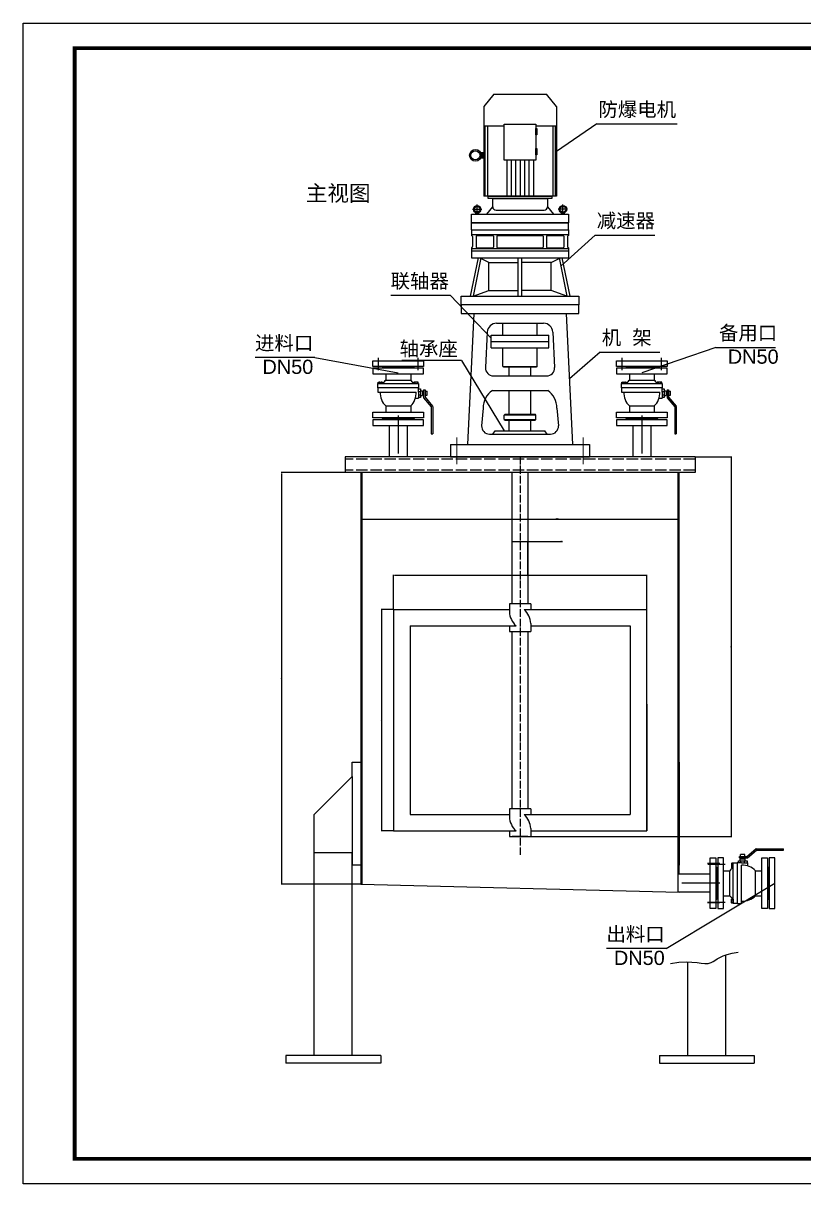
# Model space of a CAD drawing. Header units: millimetres. Extents: x 3187 to 8372, y 1217 to 4883.
# Drawn here: x 3187 to 5654, y 1217 to 4883 of the extents above; entities that cross this region are included whole.
import ezdxf

# ---------------------------------------------------------------- set-up
doc = ezdxf.new("R2010")
doc.units = ezdxf.units.MM
for name, pattern in [('ACAD_ISO02W100', [15, 12, -3]), ('ACAD_ISO04W100', [30, 24, -3, 0, -3]), ('ZXX-L', [3.28, 2.5, -0.3, 0.18, -0.3])]:
    doc.linetypes.add(name, pattern=pattern)
doc.layers.add('E 长中心线', color=3, linetype='ZXX-L', lineweight=18)
for name, color, linetype in [('中心线', 1, 'ACAD_ISO04W100'), ('标注', 6, 'Continuous'), ('注释', 3, 'Continuous'), ('虚线', 7, 'ACAD_ISO02W100'), ('轴线', 1, 'ACAD_ISO04W100')]:
    doc.layers.add(name, color=color, linetype=linetype)
doc.styles.get("Standard").update_dxf_attribs({"font": 'arial.ttf'})
doc.dimstyles.new('ISO-25', dxfattribs={"dimtxt": 2.5, "dimasz": 2.5, "dimexe": 1.25, "dimexo": 0.625, "dimtad": 1, "dimtxsty": 'Standard', "dimcen": 2.5, "dimadec": 0, "dimazin": 0, "dimtfac": 1, "dimtmove": 0, "dimatfit": 3, "dimfxl": 0, "dimarcsym": 0})

# ---------------------------------------------------------------- blocks, each defined once
blk = doc.blocks.new('*D13')
at = {"layer": 'Defpoints', "color": 0, "transparency": 16777216}
for p in [(4781.8, 3245.9), (4731.8, 3135.7), (4781.8, 3138.5)]:
    blk.add_point(p, dxfattribs=at)
at = {"layer": '标注', "color": 0, "lineweight": -2, "transparency": 16777216}
for p, q in [((4731.8, 3136.3), (4731.8, 3247.1)), ((4734.3, 3245.9), (4779.3, 3245.9)), ((4781.8, 3139.1), (4781.8, 3247.1)), ((4781.8, 3245.9), (4891.2, 3245.9))]:
    blk.add_line(p, q, dxfattribs=at)
at = {"layer": '标注', "color": 0, "transparency": 16777216}
for points in [[(4734.3, 3246.3), (4734.3, 3245.5), (4731.8, 3245.9)], [(4779.3, 3246.3), (4779.3, 3245.5), (4781.8, 3245.9)]]:
    blk.add_solid(points, dxfattribs=at)
at = {"layer": '标注', "color": 0, "transparency": 16777216, "insert": (4887.4, 3247.9), "char_height": 2.5, "attachment_point": 5}
blk.add_mtext('%%C50', dxfattribs=at)
blk = doc.blocks.new('*D14')
at = {"layer": 'Defpoints', "color": 0, "transparency": 16777216}
for p in [(5256.8, 3316.7), (4256.8, 3207), (5256.8, 3213)]:
    blk.add_point(p, dxfattribs=at)
at = {"layer": '标注', "color": 0, "lineweight": -2, "transparency": 16777216}
for p, q in [((4256.8, 3207.7), (4256.8, 3318)), ((4259.3, 3316.7), (5254.3, 3316.7)), ((5256.8, 3213.6), (5256.8, 3318))]:
    blk.add_line(p, q, dxfattribs=at)
at = {"layer": '标注', "color": 0, "transparency": 16777216}
for points in [[(4259.3, 3317.1), (4259.3, 3316.3), (4256.8, 3316.7)], [(5254.3, 3317.1), (5254.3, 3316.3), (5256.8, 3316.7)]]:
    blk.add_solid(points, dxfattribs=at)
at = {"layer": '标注', "color": 0, "transparency": 16777216, "insert": (4872.4, 3318.7), "char_height": 2.5, "attachment_point": 5}
blk.add_mtext('%%C1000', dxfattribs=at)
blk = doc.blocks.new('*D15')
at = {"layer": 'Defpoints', "color": 0, "transparency": 16777216}
for p in [(5309.8, 3513.6), (4781.8, 2313.6), (5424.5, 2313.6)]:
    blk.add_point(p, dxfattribs=at)
at = {"layer": '标注', "color": 0, "lineweight": -2, "transparency": 16777216}
for p, q in [((5310.4, 3513.6), (5425.7, 3513.6)), ((5424.5, 3511.1), (5424.5, 2316.1)), ((4782.4, 2313.6), (5425.7, 2313.6))]:
    blk.add_line(p, q, dxfattribs=at)
at = {"layer": '标注', "color": 0, "transparency": 16777216}
for points in [[(5424, 3511.1), (5424.9, 3511.1), (5424.5, 3513.6)], [(5424, 2316.1), (5424.9, 2316.1), (5424.5, 2313.6)]]:
    blk.add_solid(points, dxfattribs=at)
at = {"layer": '标注', "color": 0, "transparency": 16777216, "insert": (5422.6, 2913.6), "char_height": 2.5, "attachment_point": 5, "rotation": 90}
blk.add_mtext('1200', dxfattribs=at)
blk = doc.blocks.new('110')
for p, q in [((1360484.2, 699181.6), (1360452.6, 699142.1)), ((1360682.1, 699142.1), (1360650.5, 699181.6)), ((1360452.6, 699142.1), (1360452.6, 698859.1)), ((1360682.1, 699142.1), (1360682.1, 698859.1)), ((1360452.6, 699081.1), (1360516.9, 699081.1)), ((1360456, 699081.1), (1360456, 698859.1)), ((1360464.2, 699081.1), (1360464.2, 698859.1)), ((1360617.7, 699081.1), (1360682.1, 699081.1)), ((1360670.5, 699081.1), (1360670.5, 698859.1)), ((1360678.7, 699081.1), (1360678.7, 698859.1)), ((1360448.3, 698979.3), (1360448.3, 698997)), ((1360525.1, 698972.8), (1360525.1, 698859.1)), ((1360539.2, 698972.8), (1360539.2, 698859.1)), ((1360553.3, 698972.8), (1360553.3, 698859.1)), ((1360567.3, 698972.8), (1360567.3, 698859.1)), ((1360581.4, 698972.8), (1360581.4, 698859.1)), ((1360595.5, 698972.8), (1360595.5, 698859.1)), ((1360609.5, 698972.8), (1360609.5, 698859.1)), ((1360682.1, 698859.1), (1360452.6, 698859.1)), ((1360480.8, 698852.1), (1360480.8, 698825.7)), ((1360653.7, 698852.1), (1360653.7, 698825.7)), ((1360480.8, 698825.7), (1360461.8, 698801.9)), ((1360653.7, 698825.7), (1360672.7, 698801.9))]:
    blk.add_line(p, q)
at = {"linetype": 'Continuous', "lineweight": -3}
for p, q in [((1360484.2, 699181.6), (1360650.5, 699181.6)), ((1360480.8, 698852.1), (1360653.7, 698852.1)), ((1360413.9, 698686.1), (1360720.6, 698686.1))]:
    blk.add_line(p, q, dxfattribs=at)
at = {"color": 0}
for p, q in [((1360431.8, 698801.9), (1360431.8, 698833.2)), ((1360702.8, 698801.9), (1360702.8, 698833.2)), ((1360417.2, 698817.8), (1360446.3, 698817.8)), ((1360427.4, 698801.9), (1360427.4, 698804.2)), ((1360427.4, 698803.6), (1360436.2, 698803.6)), ((1360427.4, 698801.9), (1360436.2, 698801.9)), ((1360436.2, 698801.9), (1360436.2, 698804.2)), ((1360491.4, 698815.1), (1360643.2, 698815.1)), ((1360717.4, 698817.8), (1360688.3, 698817.8)), ((1360698.4, 698801.9), (1360698.4, 698804.2)), ((1360707.2, 698803.6), (1360698.4, 698803.6)), ((1360707.2, 698801.9), (1360698.4, 698801.9)), ((1360707.2, 698801.9), (1360707.2, 698804.2)), ((1360413.9, 698752.6), (1360413.9, 698774.5)), ((1360413.9, 698774.5), (1360720.6, 698774.5)), ((1360413.9, 698752.6), (1360413.9, 698734.5)), ((1360413.9, 698752.6), (1360720.6, 698752.6)), ((1360720.6, 698752.6), (1360720.6, 698774.5)), ((1360720.6, 698752.6), (1360720.6, 698734.5)), ((1360413.9, 698737.6), (1360720.6, 698737.6)), ((1360413.9, 698734.5), (1360414.2, 698734.5)), ((1360417.5, 698731.2), (1360417.5, 698699.6)), ((1360428.5, 698732.3), (1360428.5, 698698.5)), ((1360430.7, 698734.5), (1360481, 698734.5)), ((1360483.2, 698732.3), (1360483.2, 698698.5)), ((1360494.2, 698732.3), (1360494.2, 698698.5)), ((1360496.4, 698734.5), (1360638.2, 698734.5)), ((1360640.4, 698732.3), (1360640.4, 698698.5)), ((1360651.3, 698732.3), (1360651.3, 698698.5)), ((1360653.5, 698734.5), (1360703.9, 698734.5)), ((1360706.1, 698732.3), (1360706.1, 698698.5)), ((1360717, 698731.2), (1360717, 698699.6)), ((1360720.3, 698734.5), (1360720.6, 698734.5)), ((1360413.9, 698696.4), (1360414.2, 698696.4)), ((1360413.9, 698696.4), (1360413.9, 698686.1)), ((1360413.9, 698693.8), (1360720.6, 698693.8)), ((1360413.9, 698686.1), (1360413.9, 698664.2)), ((1360413.9, 698686.1), (1360720.6, 698686.1)), ((1360430.7, 698696.4), (1360481, 698696.4)), ((1360496.4, 698696.4), (1360638.2, 698696.4)), ((1360653.5, 698696.4), (1360703.9, 698696.4)), ((1360720.3, 698696.4), (1360720.6, 698696.4)), ((1360720.6, 698696.4), (1360720.6, 698686.1)), ((1360720.6, 698686.1), (1360720.6, 698664.2)), ((1360434.9, 698664.2), (1360410.2, 698543.7)), ((1360413.9, 698664.2), (1360720.6, 698664.2)), ((1360443.8, 698664.2), (1360419.1, 698543.7)), ((1360468.7, 698649.7), (1360443.4, 698662.5)), ((1360468.7, 698560.9), (1360468.7, 698649.7)), ((1360468.7, 698649.7), (1360561.8, 698649.7)), ((1360561.8, 698543.7), (1360561.8, 698664.2)), ((1360572.8, 698543.7), (1360572.8, 698664.2)), ((1360665.9, 698649.7), (1360572.8, 698649.7)), ((1360665.9, 698649.7), (1360691.1, 698662.5)), ((1360665.9, 698560.9), (1360665.9, 698649.7)), ((1360690.8, 698664.2), (1360715.4, 698543.7)), ((1360699.7, 698664.2), (1360724.4, 698543.7)), ((1360419.1, 698543.7), (1360468.7, 698560.9)), ((1360468.7, 698560.9), (1360561.8, 698560.9)), ((1360665.9, 698560.9), (1360572.8, 698560.9)), ((1360715.4, 698543.7), (1360665.9, 698560.9)), ((1360421.4, 698488.9), (1360401.4, 698074.3)), ((1360713.2, 698488.9), (1360733.2, 698074.3)), ((1360463.8, 698429.8), (1360458.1, 698317.5)), ((1360492.9, 698457.6), (1360641.7, 698457.6)), ((1360513.4, 698420.1), (1360513.4, 698457.6)), ((1360621.2, 698420.1), (1360621.2, 698457.6)), ((1360670.7, 698429.8), (1360676.4, 698317.5)), ((1360476, 698420.1), (1360658.5, 698420.1)), ((1360476, 698400.2), (1360476, 698420.1)), ((1360476, 698380.3), (1360476, 698400.2)), ((1360476, 698400.2), (1360658.5, 698400.2)), ((1360658.5, 698400.2), (1360658.5, 698420.1)), ((1360658.5, 698380.3), (1360658.5, 698400.2)), ((1360476, 698380.3), (1360658.5, 698380.3)), ((1360513.4, 698321.3), (1360513.4, 698380.3)), ((1360513.4, 698321.3), (1360513.4, 698367.3)), ((1360621.2, 698321.3), (1360621.2, 698380.3)), ((1360621.2, 698321.3), (1360621.2, 698367.3)), ((1360513.4, 698321.3), (1360515, 698319.7)), ((1360513.4, 698321.3), (1360621.2, 698321.3)), ((1360515, 698319.7), (1360619.5, 698319.7)), ((1360515, 698319.7), (1360619.5, 698319.7)), ((1360533.3, 698291.5), (1360533.3, 698319.7)), ((1360601.3, 698291.5), (1360601.3, 698319.7)), ((1360621.2, 698321.3), (1360619.5, 698319.7)), ((1360483, 698291.5), (1360651.6, 698291.5)), ((1360479.9, 698245.5), (1360654.7, 698245.5)), ((1360533.3, 698170.1), (1360533.3, 698245.5)), ((1360601.3, 698170.1), (1360601.3, 698245.5)), ((1360450.8, 698189.7), (1360445.9, 698133.5)), ((1360517.5, 698167.6), (1360520, 698170.1)), ((1360517.5, 698153.5), (1360517.5, 698167.6)), ((1360617.1, 698167.6), (1360517.5, 698167.6)), ((1360520, 698170.1), (1360614.6, 698170.1)), ((1360617.1, 698167.6), (1360614.6, 698170.1)), ((1360617.1, 698153.5), (1360617.1, 698167.6)), ((1360683.7, 698189.7), (1360688.7, 698133.5)), ((1360517.5, 698153.5), (1360520, 698151)), ((1360517.5, 698153.5), (1360617.1, 698153.5)), ((1360520, 698151), (1360614.6, 698151)), ((1360533.3, 698117.7), (1360533.3, 698151)), ((1360601.3, 698117.7), (1360601.3, 698151)), ((1360617.1, 698153.5), (1360614.6, 698151)), ((1360470.7, 698107.6), (1360663.8, 698107.6)), ((1360481.6, 698107.6), (1360488.5, 698117.7)), ((1360488.5, 698117.7), (1360646.1, 698117.7)), ((1360653, 698107.6), (1360646.1, 698117.7)), ((1360347.3, 698074.3), (1360347.3, 698035.9)), ((1360347.3, 698074.3), (1360787.3, 698074.3)), ((1360787.3, 698074.3), (1360787.3, 698035.9)), ((1360347.3, 698035.9), (1360787.3, 698035.9))]:
    blk.add_line(p, q, dxfattribs=at)
for points in [[(1360516.9, 699086.1), (1360617.7, 699086.1), (1360617.7, 698972.8), (1360516.9, 698972.8)], [(1360617.7, 699072.5), (1360620.4, 699072.5), (1360620.4, 699052.5), (1360617.7, 699052.5)], [(1360617.7, 699009.4), (1360620.4, 699009.4), (1360620.4, 698989.4), (1360617.7, 698989.4)], [(1360444.8, 698997), (1360451.8, 698997), (1360451.8, 698979.3), (1360444.8, 698979.3)], [(1360466.6, 698859.1), (1360668, 698859.1), (1360668, 698852.1), (1360466.6, 698852.1)], [(1360413.9, 698801.9), (1360720.6, 698801.9), (1360720.6, 698774.5), (1360413.9, 698774.5)]]:
    blk.add_lwpolyline(points, close=True)
at = {"linetype": 'Continuous', "lineweight": -3}
for points in [[(1360381.4, 698543.7), (1360753.1, 698543.7), (1360753.1, 698516.3), (1360381.4, 698516.3)], [(1360381.4, 698488.9), (1360753.1, 698488.9), (1360753.1, 698516.3), (1360381.4, 698516.3)]]:
    blk.add_lwpolyline(points, close=True, dxfattribs=at)
for radius in [18.4, 14.5]:
    blk.add_circle((1360426.3, 698988.2), radius)
at = {"color": 0}
for centre, radius in [((1360431.8, 698817.8), 11.8), ((1360431.8, 698817.8), 9.12), ((1360702.8, 698817.8), 11.8), ((1360702.8, 698817.8), 9.12)]:
    blk.add_circle(centre, radius, dxfattribs=at)
for centre, radius, start, end in [((1360423, 698804.2), 4.38, 0, 57.2084), ((1360440.5, 698804.2), 4.38, 122.7916, 180), ((1360491.4, 698825.7), 10.5, 180, 270), ((1360643.2, 698825.7), 10.5, 270, 0), ((1360694, 698804.2), 4.38, 0, 57.2084), ((1360711.5, 698804.2), 4.38, 122.7916, 180), ((1360414.2, 698731.2), 3.29, 0, 90), ((1360430.7, 698732.3), 2.19, 90, 180), ((1360481, 698732.3), 2.19, 0, 90), ((1360496.4, 698732.3), 2.19, 90, 180), ((1360638.2, 698732.3), 2.19, 0, 90), ((1360653.5, 698732.3), 2.19, 90, 180), ((1360703.9, 698732.3), 2.19, 0, 90), ((1360720.3, 698731.2), 3.29, 90, 180), ((1360414.2, 698699.6), 3.29, 270, 0), ((1360430.7, 698698.5), 2.19, 180, 270), ((1360481, 698698.5), 2.19, 270, 0), ((1360496.4, 698698.5), 2.19, 180, 270), ((1360638.2, 698698.5), 2.19, 270, 0), ((1360653.5, 698698.5), 2.19, 180, 270), ((1360703.9, 698698.5), 2.19, 270, 0), ((1360720.3, 698699.6), 3.29, 180, 270), ((1360492.9, 698428.6), 29, 90, 177.553), ((1360641.7, 698428.6), 29, 2.447, 90), ((1360483, 698316.4), 24.9, 177.553, 270), ((1360651.6, 698316.4), 24.9, 270, 2.447), ((1360516, 698191.2), 65.2, 123.6957, 181.3187), ((1360618.5, 698191.2), 65.2, 358.6813, 56.3043), ((1360470.7, 698132.5), 24.9, 177.553, 270), ((1360663.8, 698132.5), 24.9, 270, 2.447)]:
    blk.add_arc(centre, radius, start, end, dxfattribs=at)
at = {"layer": 'E 长中心线', "color": 1, "ltscale": 50}
for p, q in [((1360367.3, 698012.5), (1360367.3, 698097.2)), ((1360767.3, 698012.5), (1360767.3, 698097.2))]:
    blk.add_line(p, q, dxfattribs=at)
blk = doc.blocks.new('*D12')
at = {"layer": 'Defpoints', "color": 0, "transparency": 16777216}
for p in [(4003.6, 3463.6), (4203.8, 3463.6), (4253.8, 2163.6)]:
    blk.add_point(p, dxfattribs=at)
at = {"layer": '标注', "color": 0, "lineweight": -2, "transparency": 16777216}
for p, q in [((4203.1, 3463.6), (4002.4, 3463.6)), ((4003.6, 2166.1), (4003.6, 3461.1)), ((4253.1, 2163.6), (4002.4, 2163.6))]:
    blk.add_line(p, q, dxfattribs=at)
at = {"layer": '标注', "color": 0, "transparency": 16777216}
for points in [[(4003.2, 3461.1), (4004, 3461.1), (4003.6, 3463.6)], [(4003.2, 2166.1), (4004, 2166.1), (4003.6, 2163.6)]]:
    blk.add_solid(points, dxfattribs=at)
at = {"layer": '标注', "color": 0, "transparency": 16777216, "insert": (4001.7, 2813.6), "char_height": 2.5, "attachment_point": 5, "rotation": 90}
blk.add_mtext('1300', dxfattribs=at)
blk = doc.blocks.new('*D16')
at = {"layer": 'Defpoints', "color": 0, "transparency": 16777216}
for p in [(4357.1, 3031.5), (4319, 2331.5), (4357.1, 2331.5)]:
    blk.add_point(p, dxfattribs=at)
at = {"layer": '标注', "color": 0, "lineweight": -2, "transparency": 16777216}
for p, q in [((4356.5, 3031.5), (4317.7, 3031.5)), ((4319, 3029), (4319, 2334)), ((4356.5, 2331.5), (4317.7, 2331.5))]:
    blk.add_line(p, q, dxfattribs=at)
at = {"layer": '标注', "color": 0, "transparency": 16777216}
for points in [[(4318.6, 3029), (4319.4, 3029), (4319, 3031.5)], [(4318.6, 2334), (4319.4, 2334), (4319, 2331.5)]]:
    blk.add_solid(points, dxfattribs=at)
at = {"layer": '标注', "color": 0, "transparency": 16777216, "insert": (4317.1, 2681.5), "char_height": 2.5, "attachment_point": 5, "rotation": 90}
blk.add_mtext('700', dxfattribs=at)
blk = doc.blocks.new('*D17')
at = {"layer": 'Defpoints', "color": 0, "transparency": 16777216}
for p in [(5157.1, 3139.3), (4357.1, 3031.5), (5157.1, 3031.5)]:
    blk.add_point(p, dxfattribs=at)
at = {"layer": '标注', "color": 0, "lineweight": -2, "transparency": 16777216}
for p, q in [((4357.1, 3032.1), (4357.1, 3140.6)), ((4359.6, 3139.3), (5154.6, 3139.3)), ((5157.1, 3032.1), (5157.1, 3140.6))]:
    blk.add_line(p, q, dxfattribs=at)
at = {"layer": '标注', "color": 0, "transparency": 16777216}
for points in [[(4359.6, 3139.8), (4359.6, 3138.9), (4357.1, 3139.3)], [(5154.6, 3139.8), (5154.6, 3138.9), (5157.1, 3139.3)]]:
    blk.add_solid(points, dxfattribs=at)
at = {"layer": '标注', "color": 0, "transparency": 16777216, "insert": (4757.1, 3141.2), "char_height": 2.5, "attachment_point": 5}
blk.add_mtext('{\\fISOCPEUR|b0|i0|c0|p34;%%C}800', dxfattribs=at)

msp = doc.modelspace()

# ---------------------------------------------------------------- linework, layer by layer
for p, q in [((4291.833, 3817.128), (4451.833, 3817.128)), ((4291.833, 3799.128), (4291.833, 3817.128)), ((4309.333, 3817.128), (4309.333, 3817.128)), ((4451.833, 3817.128), (4451.833, 3799.128)), ((5061.714, 3817.128), (5221.714, 3817.128)), ((5061.714, 3799.128), (5061.714, 3817.128)), ((5079.214, 3817.128), (5079.214, 3817.128)), ((5221.714, 3817.128), (5221.714, 3799.128)), ((4451.833, 3799.128), (4291.833, 3799.128)), ((4451.833, 3793.128), (4291.833, 3793.128)), ((4291.833, 3793.128), (4291.833, 3775.128)), ((4451.833, 3775.128), (4451.833, 3793.128)), ((5221.714, 3799.128), (5061.714, 3799.128)), ((5221.714, 3793.128), (5061.714, 3793.128)), ((5061.714, 3793.128), (5061.714, 3775.128)), ((5221.714, 3775.128), (5221.714, 3793.128)), ((4291.833, 3775.128), (4451.833, 3775.128)), ((4309.333, 3775.128), (4309.333, 3775.128)), ((4312.364, 3748.767), (4312.364, 3746.325)), ((4319.265, 3748.767), (4319.265, 3746.325)), ((4332.359, 3775.128), (4332.359, 3755.65)), ((4332.359, 3755.65), (4411.307, 3755.65)), ((4411.307, 3775.128), (4411.307, 3755.65)), ((4424.401, 3748.767), (4424.401, 3746.325)), ((4431.302, 3748.767), (4431.302, 3746.325)), ((5061.714, 3775.128), (5221.714, 3775.128)), ((5079.214, 3775.128), (5079.214, 3775.128)), ((5082.244, 3748.767), (5082.244, 3746.325)), ((5089.146, 3748.767), (5089.146, 3746.325)), ((5102.24, 3775.128), (5102.24, 3755.65)), ((5102.24, 3755.65), (5181.188, 3755.65)), ((5181.188, 3775.128), (5181.188, 3755.65)), ((5194.281, 3748.767), (5194.281, 3746.325)), ((5201.183, 3748.767), (5201.183, 3746.325)), ((4435.912, 3728.478), (4442.227, 3728.478)), ((4435.912, 3720.138), (4442.227, 3720.138)), ((4435.912, 3718.12), (4435.912, 3698.615)), ((4435.912, 3709.198), (4442.227, 3709.198)), ((4442.227, 3728.478), (4442.227, 3700.858)), ((4442.227, 3722.414), (4448.476, 3722.414)), ((4442.227, 3706.922), (4448.476, 3706.922)), ((4448.476, 3722.414), (4448.476, 3706.922)), ((4448.476, 3719.261), (4451.546, 3719.261)), ((4448.476, 3710.075), (4451.546, 3710.075)), ((4451.546, 3724.665), (4451.546, 3699.875)), ((4451.546, 3724.665), (4456.546, 3724.665)), ((4456.546, 3724.665), (4456.546, 3701.684)), ((4456.546, 3721.254), (4462.87, 3721.254)), ((4456.546, 3708.082), (4462.87, 3708.082)), ((4462.87, 3708.082), (4462.87, 3721.254)), ((5205.792, 3728.478), (5212.107, 3728.478)), ((5205.792, 3720.138), (5212.107, 3720.138)), ((5205.792, 3718.12), (5205.792, 3698.615)), ((5205.792, 3709.198), (5212.107, 3709.198)), ((5212.107, 3728.478), (5212.107, 3700.858)), ((5212.107, 3722.414), (5218.356, 3722.414)), ((5212.107, 3706.922), (5218.356, 3706.922)), ((5218.356, 3722.414), (5218.356, 3706.922)), ((5218.356, 3719.261), (5221.426, 3719.261)), ((5218.356, 3710.075), (5221.426, 3710.075)), ((5221.426, 3724.665), (5221.426, 3699.875)), ((5221.426, 3724.665), (5226.426, 3724.665)), ((5226.426, 3724.665), (5226.426, 3701.684)), ((5226.426, 3721.254), (5232.751, 3721.254)), ((5226.426, 3708.082), (5232.751, 3708.082)), ((5232.751, 3708.082), (5232.751, 3721.254)), ((4332.359, 3674.051), (4332.359, 3654.662)), ((4332.359, 3674.051), (4411.307, 3674.051)), ((4411.307, 3674.263), (4411.307, 3654.662)), ((4426.232, 3698.615), (4435.912, 3698.615)), ((4442.227, 3700.858), (4435.912, 3700.858)), ((4451.546, 3699.875), (4475.715, 3670.854)), ((4456.546, 3701.684), (4480.484, 3672.941)), ((4475.715, 3670.854), (4475.715, 3585.791)), ((4480.715, 3672.301), (4480.715, 3585.791)), ((5102.24, 3674.051), (5102.24, 3654.662)), ((5102.24, 3674.051), (5181.188, 3674.051)), ((5181.188, 3674.263), (5181.188, 3654.662)), ((5196.112, 3698.615), (5205.792, 3698.615)), ((5212.107, 3700.858), (5205.792, 3700.858)), ((5221.426, 3699.875), (5245.596, 3670.854)), ((5226.426, 3701.684), (5250.364, 3672.941)), ((5245.596, 3670.854), (5245.596, 3585.791)), ((5250.596, 3672.301), (5250.596, 3585.791)), ((4291.833, 3654.662), (4451.833, 3654.662)), ((4291.833, 3636.662), (4291.833, 3654.662)), ((4451.833, 3636.662), (4291.833, 3636.662)), ((4451.833, 3630.662), (4291.833, 3630.662)), ((4291.833, 3630.662), (4291.833, 3612.662)), ((4309.333, 3654.662), (4309.333, 3654.662)), ((4451.833, 3654.662), (4451.833, 3636.662)), ((4451.833, 3612.662), (4451.833, 3630.662)), ((5061.714, 3654.662), (5221.714, 3654.662)), ((5061.714, 3636.662), (5061.714, 3654.662)), ((5221.714, 3636.662), (5061.714, 3636.662)), ((5221.714, 3630.662), (5061.714, 3630.662)), ((5061.714, 3630.662), (5061.714, 3612.662)), ((5079.214, 3654.662), (5079.214, 3654.662)), ((5221.714, 3654.662), (5221.714, 3636.662)), ((5221.714, 3612.662), (5221.714, 3630.662)), ((4291.833, 3612.662), (4451.833, 3612.662)), ((4309.333, 3612.662), (4309.333, 3612.662)), ((4343.333, 3612.662), (4343.333, 3513.593)), ((4400.333, 3612.662), (4400.333, 3513.593)), ((5061.714, 3612.662), (5221.714, 3612.662)), ((5079.214, 3612.662), (5079.214, 3612.662)), ((5113.214, 3612.662), (5113.214, 3513.593)), ((5170.214, 3612.662), (5170.214, 3513.593)), ((4475.715, 3585.791), (4480.715, 3585.791)), ((5245.596, 3585.791), (5250.596, 3585.791)), ((5309.773, 3513.593), (4203.773, 3513.593)), ((4203.773, 3513.593), (4203.773, 3463.593)), ((4756.773, 3513.593), (4781.773, 3513.593)), ((5309.773, 3513.593), (5309.773, 3463.593)), ((5309.773, 3463.593), (4203.773, 3463.593)), ((4253.773, 3463.593), (4253.773, 2163.593)), ((4256.773, 3463.593), (4256.773, 2163.517)), ((4256.773, 3463.593), (4256.773, 2163.593)), ((4731.773, 3049.356), (4731.773, 3463.593)), ((4781.773, 3463.593), (4781.773, 3049.356)), ((5256.773, 2138.066), (5256.773, 3463.593)), ((5259.773, 2195.066), (5259.773, 3463.593)), ((4723.118, 3049.356), (4723.118, 3023.698)), ((4790.429, 3049.356), (4723.118, 3049.356)), ((4790.429, 3049.356), (4790.429, 3031.475)), ((4357.127, 3031.475), (4357.127, 2331.475)), ((4357.127, 3031.475), (4723.118, 3031.475)), ((4769.363, 3031.475), (5157.127, 3031.475)), ((5157.127, 2331.475), (5157.127, 3031.475)), ((4409.23, 2979.371), (4409.23, 2383.578)), ((4409.23, 2979.371), (4744.184, 2979.371)), ((4723.118, 2979.371), (4723.118, 2961.49)), ((4790.429, 2987.148), (4790.429, 2961.49)), ((4790.429, 2979.371), (5105.023, 2979.371)), ((5105.023, 2979.371), (5105.023, 2383.578)), ((4723.118, 2961.49), (4790.429, 2961.49)), ((4731.773, 2401.46), (4731.773, 2961.49)), ((4781.773, 2961.49), (4781.773, 2401.46)), ((5157.127, 2732.596), (5157.127, 2331.475)), ((4226.502, 2503.275), (4226.502, 2548.343)), ((4226.502, 2548.343), (4253.773, 2548.343)), ((4253.773, 2548.343), (4253.773, 2223.006)), ((5259.773, 2548.343), (5259.773, 2223.006)), ((4226.502, 2503.275), (4106.502, 2383.275)), ((4226.502, 2503.275), (4226.502, 2252.915)), ((4106.507, 1621.995), (4106.503, 2383.276)), ((4409.23, 2383.578), (4723.118, 2383.578)), ((4723.118, 2401.46), (4723.118, 2375.802)), ((4790.429, 2401.46), (4723.118, 2401.46)), ((4769.363, 2383.578), (5105.023, 2383.578)), ((4790.429, 2401.46), (4790.429, 2383.578)), ((4357.127, 2331.475), (4744.184, 2331.475)), ((4723.118, 2331.475), (4723.118, 2313.593)), ((4723.118, 2313.593), (4790.429, 2313.593)), ((4781.773, 2313.593), (4731.773, 2313.593)), ((4790.429, 2339.251), (4790.429, 2313.593)), ((4790.429, 2331.475), (5157.127, 2331.475)), ((5473.485, 2251.278), (5502.228, 2275.217)), ((5502.868, 2275.448), (5589.378, 2275.448)), ((5589.378, 2270.448), (5589.378, 2275.448)), ((4106.502, 2263.275), (4226.502, 2263.275)), ((4226.507, 1621.995), (4226.502, 2263.275)), ((4226.502, 2263.275), (4226.502, 2223.006)), ((5358.041, 2086.566), (5358.041, 2246.566)), ((5358.041, 2246.566), (5376.041, 2246.566)), ((5376.041, 2246.566), (5376.041, 2086.566)), ((5400.041, 2246.566), (5382.041, 2246.566)), ((5382.041, 2246.566), (5382.041, 2086.566)), ((5400.041, 2086.566), (5400.041, 2246.566)), ((5446.691, 2230.644), (5446.691, 2236.96)), ((5446.691, 2236.96), (5474.311, 2236.96)), ((5450.504, 2251.278), (5473.485, 2251.278)), ((5450.504, 2246.278), (5450.504, 2251.278)), ((5450.504, 2246.278), (5475.294, 2246.278)), ((5452.755, 2236.96), (5452.755, 2243.208)), ((5452.755, 2243.208), (5468.247, 2243.208)), ((5453.915, 2251.278), (5453.915, 2257.603)), ((5467.087, 2257.603), (5453.915, 2257.603)), ((5455.031, 2230.644), (5455.031, 2236.96)), ((5455.908, 2243.208), (5455.908, 2246.278)), ((5465.094, 2243.208), (5465.094, 2246.278)), ((5465.971, 2230.644), (5465.971, 2236.96)), ((5467.087, 2251.278), (5467.087, 2257.603)), ((5468.247, 2236.96), (5468.247, 2243.208)), ((5474.311, 2236.96), (5474.311, 2230.644)), ((5475.294, 2246.278), (5504.315, 2270.448)), ((5504.315, 2270.448), (5589.378, 2270.448)), ((5520.507, 2086.566), (5520.507, 2246.566)), ((5520.507, 2246.566), (5538.507, 2246.566)), ((5538.507, 2246.566), (5538.507, 2086.566)), ((5562.507, 2246.566), (5544.507, 2246.566)), ((5544.507, 2246.566), (5544.507, 2086.566)), ((5562.507, 2086.566), (5562.507, 2246.566)), ((4253.773, 2223.006), (4226.502, 2223.006)), ((5400.041, 2206.04), (5419.519, 2206.04)), ((5419.519, 2127.092), (5419.519, 2206.04)), ((5426.402, 2226.035), (5428.844, 2226.035)), ((5426.402, 2219.133), (5428.844, 2219.133)), ((5457.049, 2230.644), (5476.554, 2230.644)), ((5476.554, 2220.965), (5476.554, 2230.644)), ((5500.906, 2206.04), (5520.507, 2206.04)), ((5501.118, 2127.092), (5501.118, 2206.04)), ((4253.773, 2163.593), (5259.773, 2137.989)), ((5357.711, 2195.066), (5256.773, 2195.066)), ((5357.711, 2138.066), (5256.773, 2138.066)), ((5259.773, 2137.989), (5259.773, 2138.066)), ((5400.041, 2127.092), (5419.519, 2127.092)), ((5501.118, 2127.092), (5520.507, 2127.092)), ((5358.041, 2104.066), (5358.041, 2104.066)), ((5400.041, 2104.066), (5400.041, 2104.066)), ((5426.402, 2113.998), (5428.844, 2113.998)), ((5426.402, 2107.096), (5428.844, 2107.096)), ((5520.507, 2104.066), (5520.507, 2104.066)), ((5562.507, 2104.066), (5562.507, 2104.066)), ((5376.041, 2086.566), (5358.041, 2086.566)), ((5382.041, 2086.566), (5400.041, 2086.566)), ((5538.507, 2086.566), (5520.507, 2086.566)), ((5544.507, 2086.566), (5562.507, 2086.566)), ((5287.04, 1621.995), (5287.044, 1918.132)), ((5407.04, 1621.995), (5407.044, 1940.118)), ((4316.507, 1621.995), (4016.507, 1621.995)), ((4016.507, 1621.995), (4016.507, 1597.995)), ((4316.507, 1621.995), (4316.507, 1597.995)), ((5197.04, 1621.995), (5497.04, 1621.995)), ((5197.04, 1621.995), (5197.04, 1597.995)), ((5497.04, 1621.995), (5497.04, 1597.995)), ((4316.507, 1597.995), (4016.507, 1597.995)), ((5197.04, 1597.995), (5497.04, 1597.995))]:
    msp.add_line(p, q)
at = {"color": 0}
msp.add_line((4616.773, 3513.593), (4896.773, 3513.593), dxfattribs=at)
at = {"color": 1, "ltscale": 50}
for p, q in [((5349.83, 2226.557), (5404.935, 2226.557)), ((5349.458, 2106.574), (5405.307, 2106.574))]:
    msp.add_line(p, q, dxfattribs=at)
at = {"lineweight": -3}
msp.add_lwpolyline([(3186.648, 4883.221), (8371.787, 4883.221), (8371.787, 1216.962), (3186.648, 1216.962)], close=True, dxfattribs=at)
at = {"linetype": 'Continuous', "lineweight": -3, "const_width": 12.26}
for points in [[(8215.58, 4804.425), (3349.19, 4804.425), (3349.19, 1295.758)], [(8215.58, 1295.758), (3349.19, 1295.758), (3349.19, 4804.425)]]:
    msp.add_lwpolyline(points, dxfattribs=at)
for points in [[(4321.833, 3799.128), (4321.833, 3796.128), (4421.833, 3796.128), (4421.833, 3799.128)], [(4321.833, 3793.128), (4321.833, 3796.128), (4421.833, 3796.128), (4421.833, 3793.128)], [(5091.714, 3799.128), (5091.714, 3796.128), (5191.714, 3796.128), (5191.714, 3799.128)], [(5091.714, 3793.128), (5091.714, 3796.128), (5191.714, 3796.128), (5191.714, 3793.128)], [(4435.912, 3718.12), (4435.912, 3731.723), (4307.755, 3731.723), (4307.755, 3718.12), (4428.509, 3718.12)], [(5205.792, 3718.12), (5205.792, 3731.723), (5077.635, 3731.723), (5077.635, 3718.12), (5198.389, 3718.12)], [(4321.833, 3636.662), (4321.833, 3633.662), (4421.833, 3633.662), (4421.833, 3636.662)], [(4321.833, 3630.662), (4321.833, 3633.662), (4421.833, 3633.662), (4421.833, 3630.662)], [(5091.714, 3636.662), (5091.714, 3633.662), (5191.714, 3633.662), (5191.714, 3636.662)], [(5091.714, 3630.662), (5091.714, 3633.662), (5191.714, 3633.662), (5191.714, 3630.662)], [(5376.041, 2116.566), (5379.041, 2116.566), (5379.041, 2216.566), (5376.041, 2216.566)], [(5382.041, 2116.566), (5379.041, 2116.566), (5379.041, 2216.566), (5382.041, 2216.566)], [(5457.049, 2230.644), (5443.446, 2230.644), (5443.446, 2102.487), (5457.049, 2102.487), (5457.049, 2223.241)], [(5538.507, 2116.566), (5541.507, 2116.566), (5541.507, 2216.566), (5538.507, 2216.566)], [(5544.507, 2116.566), (5541.507, 2116.566), (5541.507, 2216.566), (5544.507, 2216.566)]]:
    msp.add_lwpolyline(points)
for points in [[(4307.755, 3745.325), (4435.912, 3745.325), (4435.912, 3731.723), (4307.755, 3731.723)], [(4309.77, 3749.767), (4321.86, 3749.767), (4322.86, 3748.767), (4322.86, 3746.325), (4321.86, 3745.325), (4309.77, 3745.325), (4308.77, 3746.325), (4308.77, 3748.767)], [(4433.897, 3749.767), (4421.806, 3749.767), (4420.806, 3748.767), (4420.806, 3746.325), (4421.806, 3745.325), (4433.897, 3745.325), (4434.897, 3746.325), (4434.897, 3748.767)], [(5077.635, 3745.325), (5205.792, 3745.325), (5205.792, 3731.723), (5077.635, 3731.723)], [(5079.65, 3749.767), (5091.74, 3749.767), (5092.74, 3748.767), (5092.74, 3746.325), (5091.74, 3745.325), (5079.65, 3745.325), (5078.65, 3746.325), (5078.65, 3748.767)], [(5203.777, 3749.767), (5191.687, 3749.767), (5190.687, 3748.767), (5190.687, 3746.325), (5191.687, 3745.325), (5203.777, 3745.325), (5204.777, 3746.325), (5204.777, 3748.767)], [(5425.402, 2228.629), (5425.402, 2216.539), (5426.402, 2215.539), (5428.844, 2215.539), (5429.844, 2216.539), (5429.844, 2228.629), (5428.844, 2229.629), (5426.402, 2229.629)], [(5429.844, 2102.487), (5429.844, 2230.644), (5443.446, 2230.644), (5443.446, 2102.487)], [(5425.402, 2104.502), (5425.402, 2116.592), (5426.402, 2117.592), (5428.844, 2117.592), (5429.844, 2116.592), (5429.844, 2104.502), (5428.844, 2103.502), (5426.402, 2103.502)]]:
    msp.add_lwpolyline(points, close=True)
for centre, radius, start, end in [((4311.364, 3748.767), 1, 0, 90), ((4311.364, 3746.325), 1, 270, 0), ((4313.364, 3748.767), 1, 90, 180), ((4313.364, 3746.325), 1, 180, 270), ((4318.265, 3748.767), 1, 0, 90), ((4318.265, 3746.325), 1, 270, 0), ((4320.265, 3748.767), 1, 90, 180), ((4320.265, 3746.325), 1, 180, 270), ((4371.833, 3714.85), 56.77, 134.053634, 147.533436), ((4371.833, 3714.85), 56.77, 32.466564, 45.946366), ((4423.401, 3748.767), 1, 360, 90), ((4423.401, 3746.325), 1, 270, 360), ((4425.401, 3748.767), 1, 90, 180), ((4425.401, 3746.325), 1, 180, 270), ((4430.302, 3748.767), 1, 360, 90), ((4430.302, 3746.325), 1, 270, 360), ((4432.302, 3748.767), 1, 90, 180), ((4432.302, 3746.325), 1, 180, 270), ((5081.244, 3748.767), 1, 0, 90), ((5081.244, 3746.325), 1, 270, 0), ((5083.244, 3748.767), 1, 90, 180), ((5083.244, 3746.325), 1, 180, 270), ((5088.146, 3748.767), 1, 0, 90), ((5088.146, 3746.325), 1, 270, 0), ((5090.146, 3748.767), 1, 90, 180), ((5090.146, 3746.325), 1, 180, 270), ((5141.714, 3714.85), 56.77, 134.053634, 147.533436), ((5141.714, 3714.85), 56.77, 32.466564, 45.946366), ((5193.281, 3748.767), 1, 360, 90), ((5193.281, 3746.325), 1, 270, 360), ((5195.281, 3748.767), 1, 90, 180), ((5195.281, 3746.325), 1, 180, 270), ((5200.183, 3748.767), 1, 360, 90), ((5200.183, 3746.325), 1, 270, 360), ((5202.183, 3748.767), 1, 90, 180), ((5202.183, 3746.325), 1, 180, 270), ((4371.833, 3714.851), 56.77, 176.697973, 225.946366), ((4371.833, 3714.851), 56.77, 314.053634, 3.302027), ((5141.714, 3714.851), 56.77, 176.697973, 225.946366), ((5141.714, 3714.851), 56.77, 314.053634, 3.302027), ((4479.715, 3672.301), 1, 0, 39.788581), ((5249.596, 3672.301), 1, 0, 39.788581), ((4788.47, 3027.586), 65.467, 183.404911, 227.432491), ((4725.077, 2983.259), 65.467, 3.404911, 47.432491), ((4725.077, 2335.363), 65.467, 3.404911, 47.432491), ((4788.47, 2379.69), 65.467, 183.404911, 227.432491), ((5502.868, 2274.448), 1, 90, 129.788581), ((5460.318, 2166.566), 56.77, 122.466564, 135.946366), ((5426.402, 2227.035), 1, 180, 270), ((5426.402, 2225.035), 1, 90, 180), ((5426.402, 2220.133), 1, 180, 270), ((5426.402, 2218.133), 1, 90, 180), ((5428.844, 2227.035), 1, 270, 0), ((5428.844, 2225.035), 1, 0, 90), ((5428.844, 2220.133), 1, 270, 0), ((5428.844, 2218.133), 1, 0, 90), ((5460.318, 2166.566), 56.77, 44.053634, 93.302027), ((5460.318, 2166.566), 56.77, 224.053634, 237.533436), ((5460.318, 2166.566), 56.77, 266.697973, 315.946366), ((5426.402, 2114.998), 1, 180, 270), ((5426.402, 2112.998), 1, 90, 180), ((5426.402, 2108.096), 1, 180, 270), ((5426.402, 2106.096), 1, 90, 180), ((5428.844, 2114.998), 1, 270, 0), ((5428.844, 2112.998), 1, 0, 90), ((5428.844, 2108.096), 1, 270, 0), ((5428.844, 2106.096), 1, 0, 90)]:
    msp.add_arc(centre, radius, start, end)
msp.add_open_spline([(5232.436, 1913.171), (5308.925, 1927.824), (5352.678, 1890.422), (5390.516, 1941.824), (5446.235, 1948.703)], degree=3, knots=[92.04093168, 92.04093168, 92.04093168, 92.04093168, 159.66291561, 200.82314606, 200.82314606, 200.82314606, 200.82314606])
at = {"layer": '中心线', "ltscale": 5}
for p, q in [((4371.833, 3643.874), (4371.833, 3513.593)), ((5141.714, 3643.874), (5141.714, 3513.593)), ((5387.992, 2166.566), (5264.41, 2166.566))]:
    msp.add_line(p, q, dxfattribs=at)
at = {"layer": '中心线'}
msp.add_line((4756.773, 3513.593), (4756.773, 2256.392), dxfattribs=at)
at = {"layer": '注释'}
for p, q in [((4999.476, 4564.997), (4871.555, 4478.331)), ((4999.476, 4564.997), (5253.895, 4564.997)), ((4994.39, 4213.652), (4885.68, 4115.428)), ((4994.39, 4213.652), (5182.792, 4213.652)), ((4536.783, 4023.061), (4348.381, 4023.061)), ((4536.783, 4023.061), (4665.515, 3887.885)), ((5375.595, 3859.134), (5141.714, 3778.476)), ((5375.595, 3859.134), (5563.997, 3859.134)), ((4108.294, 3826.986), (3919.892, 3826.986)), ((4108.294, 3826.986), (4371.833, 3778.476)), ((4571.902, 3818.059), (4383.5, 3818.059)), ((4571.902, 3818.059), (4706.996, 3595.414)), ((5010.36, 3844.364), (4912.681, 3759.331)), ((5010.36, 3844.364), (5198.762, 3844.364)), ((5218.952, 1959.832), (5562.507, 2166.566)), ((5218.952, 1959.832), (5030.55, 1959.832))]:
    msp.add_line(p, q, dxfattribs=at)
at = {"layer": '虚线', "color": 2, "ltscale": 3}
for p, q in [((5309.773, 3505.593), (4203.773, 3505.593)), ((5309.773, 3471.593), (4203.773, 3471.593))]:
    msp.add_line(p, q, dxfattribs=at)
at = {"layer": '轴线', "ltscale": 5}
for p, q in [((4309.333, 3786.847), (4309.333, 3826.321)), ((4434.333, 3786.847), (4434.333, 3826.321)), ((5079.214, 3786.847), (5079.214, 3826.321)), ((5204.214, 3786.847), (5204.214, 3826.321)), ((5388.322, 2229.066), (5348.848, 2229.066)), ((5388.322, 2104.066), (5348.848, 2104.066))]:
    msp.add_line(p, q, dxfattribs=at)

# ---------------------------------------------------------------- block references
at = {"linetype": 'Continuous', "lineweight": -3}
msp.add_blockref('110', (-1355810.506, -694522.269), dxfattribs=at)

# ---------------------------------------------------------------- texts
at = {"insert": (4079.864, 4371.225), "char_height": 50, "attachment_point": 1}
msp.add_mtext_dynamic_manual_height_columns('主视图', width=451.97245, gutter_width=12.5, heights=[0], dxfattribs=at)
at = {"layer": '注释', "char_height": 45}
for s, width, insert, attachment_point in [('防爆电机', 451.97245, (5004.351, 4633.359), 1), ('减速器', 451.97245, (4999.265, 4282.014), 1), ('联轴器', 451.97245, (4531.907, 4091.423), 3), ('\\pi4.9036;备用口\\P\\pi32.904;DN50', 188.80723, (5380.47, 3927.496), 1), ('进料口\\PDN50', 188.80723, (4103.419, 3895.348), 3), ('机  架', 451.97245, (5015.236, 3912.726), 1), ('轴承座', 451.97245, (4560.186, 3877.559), 3), ('出料口\\PDN50', 188.80723, (5214.076, 2028.194), 3)]:
    msp.add_mtext_dynamic_manual_height_columns(s, width=width, gutter_width=12.5, heights=[0], dxfattribs=dict(at, insert=insert, attachment_point=attachment_point))

# ---------------------------------------------------------------- dimensions: what is measured, and where the dimension line sits
at = {"layer": '标注'}
for base, p1, p2, picture, middle in [((5424.463, 2313.593), (5309.773, 3513.593), (4781.773, 2313.593), '*D15', (5422.561, 2913.593)), ((4003.603, 3463.593), (4253.773, 2163.593), (4203.773, 3463.593), '*D12', (4001.701, 2813.593)), ((4318.99, 2331.475), (4357.127, 3031.475), (4357.127, 2331.475), '*D16', (4317.089, 2681.475))]:
    dim = msp.add_linear_dim(base=base, p1=p1, p2=p2, angle=90, dimstyle='ISO-25', dxfattribs=at)
    dim.commit()
    dim.dimension.update_dxf_attribs({"geometry": picture, "text_midpoint": middle})
for base, p1, p2, text, picture, middle in [((5256.773, 3316.71), (4256.773, 3207.039), (5256.773, 3212.967), '%%C<>', '*D14', (4872.409, 3316.71)), ((4781.773, 3245.889), (4731.773, 3135.705), (4781.773, 3138.458), '%%C<>', '*D13', (4887.398, 3245.889)), ((5157.127, 3139.346), (4357.127, 3031.475), (5157.127, 3031.475), '{\\fISOCPEUR|b0|i0|c0|p34;%%C}<>', '*D17', (4757.127, 3139.346))]:
    dim = msp.add_linear_dim(base=base, p1=p1, p2=p2, text=text, dimstyle='ISO-25', dxfattribs=at)
    dim.commit()
    dim.dimension.update_dxf_attribs({"geometry": picture, "text_midpoint": middle, "dimtype": 160})

doc.saveas('drawing.dxf')
